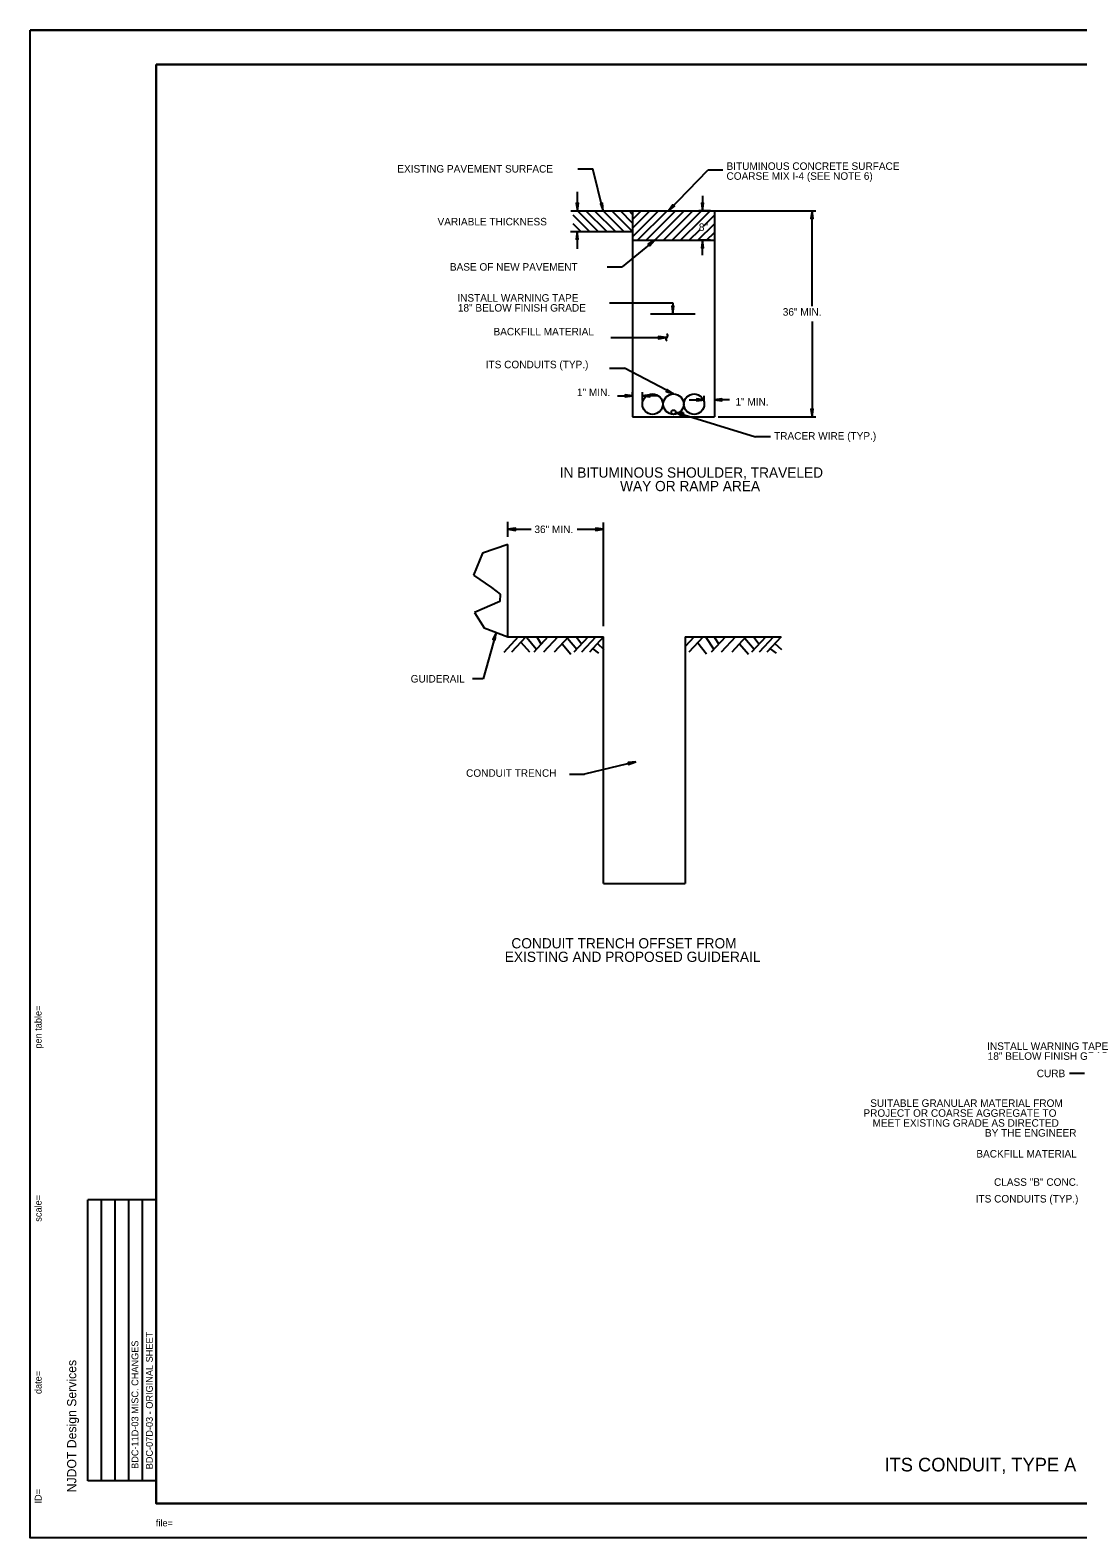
# Model space of a CAD drawing. Extents: x 507375 to 508423, y 495630 to 496290.
# Drawn here: x 507375 to 507834, y 495630 to 496290 of the extents above; entities that cross this region are included whole.
import ezdxf

# ---------------------------------------------------------------- set-up
doc = ezdxf.new("R2010")
doc.units = 0
doc.layers.add('1', color=7, linetype='Continuous')
doc.layers.add('41', color=7, linetype='Continuous')

msp = doc.modelspace()

# ---------------------------------------------------------------- linework, layer by layer
at = {"layer": '1'}
for p, q in [((508423.26, 496290.26), (507375.09, 496290.26)), ((507430.26, 496275.26), (507430.26, 495645.26)), ((508420.26, 496275.26), (507430.26, 496275.26)), ((507614.74, 496229.62), (507621.34, 496229.62)), ((507625.87, 496211.15), (507621.34, 496229.62)), ((507654.38, 496211.15), (507671.62, 496229.03)), ((507678.22, 496229.03), (507671.62, 496229.03)), ((507614.57, 496211.15), (507614.57, 496219.42)), ((507669.35, 496217.75), (507669.35, 496211.15)), ((507611.76, 496211.15), (507684.26, 496211.15)), ((507619.9, 496202.06), (507612.67, 496209.28)), ((507623.67, 496202.06), (507614.57, 496211.15)), ((507627.43, 496202.06), (507618.34, 496211.15)), ((507631.2, 496202.06), (507622.11, 496211.15)), ((507634.97, 496202.06), (507625.87, 496211.15)), ((507638.73, 496202.06), (507629.64, 496211.15)), ((507638.73, 496205.82), (507633.4, 496211.15)), ((507638.73, 496209.59), (507637.17, 496211.15)), ((507638.73, 496199.85), (507650.03, 496211.15)), ((507638.73, 496203.62), (507646.27, 496211.15)), ((507638.73, 496207.38), (507642.5, 496211.15)), ((507638.73, 496211.15), (507638.73, 496121.01)), ((507640.94, 496198.29), (507653.8, 496211.15)), ((507644.7, 496198.29), (507657.56, 496211.15)), ((507648.47, 496198.29), (507661.33, 496211.15)), ((507652.23, 496198.29), (507662.86, 496208.91)), ((507656, 496198.29), (507667.89, 496210.18)), ((507662.86, 496208.91), (507665.1, 496211.15)), ((507672.88, 496211.15), (507667.7, 496211.15)), ((507667.89, 496210.18), (507668.86, 496211.15)), ((507668.88, 496207.4), (507672.63, 496211.15)), ((507669.75, 496204.5), (507674.53, 496209.28)), ((507674.53, 496211.15), (507674.53, 496121.01)), ((507676.18, 496211.15), (507718.92, 496211.15)), ((507676.18, 496211.15), (507690, 496211.15)), ((507717.27, 496169.38), (507717.27, 496211.15)), ((507611.52, 496202.06), (507638.73, 496202.06)), ((507616.14, 496202.06), (507612.67, 496205.52)), ((507614.5, 496202.06), (507614.49, 496194.57)), ((507659.77, 496198.29), (507668.88, 496207.4)), ((507663.53, 496198.29), (507668.15, 496202.9)), ((507667.3, 496198.29), (507674.53, 496205.52)), ((507671.07, 496198.29), (507674.53, 496201.75)), ((507648.47, 496198.29), (507634.15, 496186.59)), ((507638.73, 496198.29), (507674.53, 496198.29)), ((507662.74, 496198.23), (507662.74, 496198.23)), ((507672.88, 496198.29), (507667.7, 496198.29)), ((507669.35, 496191.69), (507669.35, 496198.29)), ((507627.55, 496186.59), (507634.15, 496186.59)), ((507628.56, 496170.84), (507635.16, 496170.84)), ((507635.16, 496170.84), (507656.33, 496170.84)), ((507656.33, 496170.84), (507656.33, 496166.08)), ((507646.53, 496166.08), (507666.18, 496166.08)), ((507717.27, 496162.78), (507717.27, 496121.01)), ((507629.14, 496155.65), (507635.74, 496155.65)), ((507635.74, 496155.65), (507653.45, 496155.65)), ((507628.56, 496142.35), (507635.13, 496142.35)), ((507656.63, 496131.02), (507635.13, 496142.35)), ((507674.52, 496140.69), (507674.52, 496126.81)), ((507632.14, 496130.2), (507638.74, 496130.2)), ((507638.74, 496130.2), (507638.74, 496131.85)), ((507643, 496128.19), (507643, 496131.85)), ((507649.6, 496130.2), (507643, 496130.2)), ((507670.12, 496128.19), (507670.12, 496130.11)), ((507657.57, 496123), (507692.46, 496112.18)), ((507660.48, 496121.24), (507657.57, 496123)), ((507657.57, 496123), (507660.96, 496122.81)), ((507660.96, 496122.81), (507660.48, 496121.24)), ((507663.52, 496128.46), (507670.12, 496128.46)), ((507681.12, 496128.46), (507674.52, 496128.46)), ((507638.73, 496121.01), (507674.53, 496121.01)), ((507676.18, 496121.01), (507718.92, 496121.01)), ((507695.26, 496121.01), (507698.1, 496121.01)), ((507699.06, 496112.18), (507692.46, 496112.18)), ((507584.13, 496068.49), (507584.13, 496075.01)), ((507584.13, 496071.75), (507594.33, 496071.75)), ((507614.54, 496071.75), (507626.02, 496071.75)), ((507626.02, 496029.39), (507626.02, 496074.76)), ((507584.13, 496065.15), (507573.08, 496061.35)), ((507584.13, 496024.63), (507584.13, 496065.15)), ((507573.08, 496061.35), (507569.17, 496051.74)), ((507569.17, 496051.74), (507577, 496046.23)), ((507577, 496046.23), (507580.74, 496043.38)), ((507580.74, 496043.38), (507580.56, 496040.18)), ((507580.74, 496043.38), (507580.74, 496043.38)), ((507580.56, 496040.18), (507569.52, 496035.37)), ((507569.52, 496035.37), (507573.8, 496028.61)), ((507578.96, 496026.62), (507573.37, 496006.23)), ((507573.8, 496028.61), (507584.13, 496024.63)), ((507588.69, 496024.63), (507582.34, 496017.87)), ((507584.13, 496024.63), (507626.02, 496024.63)), ((507591.96, 496024.63), (507585.71, 496017.98)), ((507592.45, 496024.42), (507596.5, 496019.38)), ((507601.71, 496024.63), (507595.45, 496017.98)), ((507596.91, 496024.46), (507598.76, 496021.49)), ((507606.07, 496024.63), (507599.77, 496017.93)), ((507610.65, 496024.63), (507604.44, 496018.03)), ((507610.22, 496024.1), (507614.29, 496019.23)), ((507619.34, 496024.63), (507613.08, 496017.98)), ((507614.13, 496024.56), (507616.45, 496021.54)), ((507622.65, 496024.63), (507616.39, 496017.98)), ((507626.02, 496024.63), (507619.81, 496018.03)), ((507626.02, 495916.71), (507626.02, 496024.63)), ((507665.72, 496024.63), (507661.81, 496020.47)), ((507661.81, 496024.63), (507661.81, 495916.71)), ((507661.81, 496024.63), (507703.81, 496024.63)), ((507669.65, 496024.63), (507663.39, 496017.98)), ((507663.46, 496024.63), (507674.65, 496024.63)), ((507663.46, 496024.63), (507695.12, 496024.63)), ((507670.73, 496024.51), (507674.19, 496019.38)), ((507679.39, 496024.63), (507673.14, 496017.98)), ((507674.59, 496024.46), (507676.45, 496021.49)), ((507683.76, 496024.63), (507677.46, 496017.93)), ((507688.34, 496024.63), (507682.13, 496018.03)), ((507687.9, 496024.1), (507691.97, 496019.23)), ((507697.02, 496024.63), (507690.77, 496017.98)), ((507691.82, 496024.56), (507694.13, 496021.54)), ((507700.34, 496024.63), (507694.08, 496017.98)), ((507703.71, 496024.63), (507697.5, 496018.03)), ((507589.81, 496022.3), (507593.65, 496018.07)), ((507607.87, 496021.67), (507611.71, 496017.08)), ((507621.32, 496019.48), (507623.83, 496017.48)), ((507623.33, 496021.74), (507626.14, 496019.18)), ((507667.26, 496022.1), (507671.03, 496017.27)), ((507685.56, 496021.67), (507689.39, 496017.08)), ((507699, 496019.48), (507701.51, 496017.48)), ((507701.01, 496021.74), (507703.83, 496019.18)), ((507573.37, 496006.23), (507568.61, 496006.23)), ((507611.11, 495964.59), (507617.71, 495964.59)), ((507640.11, 495969.99), (507617.71, 495964.59)), ((507626.02, 495916.71), (507661.81, 495916.71)), ((507829.9, 495833.61), (507836.5, 495833.61)), ((507400.26, 495655.26), (507400.26, 495778.26)), ((507430.26, 495778.26), (507400.26, 495778.26)), ((507406.26, 495655.26), (507406.26, 495778.26)), ((507412.26, 495655.26), (507412.26, 495778.26)), ((507418.26, 495655.26), (507418.26, 495778.26)), ((507424.26, 495655.26), (507424.26, 495778.26)), ((507430.26, 495655.26), (507400.26, 495655.26)), ((507430.26, 495645.26), (508420.26, 495645.26)), ((508423.26, 495630.26), (507375.09, 495630.26))]:
    msp.add_line(p, q, dxfattribs=at)
for points in [[(507614.57, 496211.15), (507615.04, 496214.46), (507614.57, 496214.1), (507614.1, 496214.46)], [(507614.57, 496211.15), (507615.04, 496214.46), (507614.57, 496214.1), (507614.1, 496214.46)], [(507625.87, 496211.15), (507625.54, 496214.48), (507625.17, 496214.02), (507624.62, 496214.25)], [(507625.87, 496211.15), (507625.54, 496214.48), (507625.17, 496214.02), (507624.62, 496214.25)], [(507669.35, 496211.15), (507669.82, 496214.46), (507669.35, 496214.1), (507668.87, 496214.46)], [(507669.35, 496211.15), (507669.82, 496214.46), (507669.35, 496214.1), (507668.87, 496214.46)], [(507654.38, 496211.15), (507657.01, 496213.2), (507656.43, 496213.28), (507656.33, 496213.86)], [(507654.38, 496211.15), (507657.01, 496213.2), (507656.43, 496213.28), (507656.33, 496213.86)], [(507654.38, 496211.15), (507657.01, 496213.2), (507656.43, 496213.28), (507656.33, 496213.86)], [(507717.27, 496211.15), (507716.79, 496207.84), (507717.27, 496208.2), (507717.74, 496207.84)], [(507614.5, 496202.06), (507614.02, 496198.75), (507614.49, 496199.1), (507614.97, 496198.75)], [(507614.5, 496202.06), (507614.02, 496198.75), (507614.49, 496199.1), (507614.97, 496198.75)], [(507648.47, 496198.29), (507645.61, 496196.56), (507646.18, 496196.42), (507646.21, 496195.83)], [(507648.47, 496198.29), (507645.61, 496196.56), (507646.18, 496196.42), (507646.21, 496195.83)], [(507669.35, 496198.29), (507668.87, 496194.98), (507669.35, 496195.34), (507669.82, 496194.98)], [(507669.35, 496198.29), (507668.87, 496194.98), (507669.35, 496195.34), (507669.82, 496194.98)], [(507656.33, 496166.08), (507656.8, 496169.39), (507656.33, 496169.03), (507655.86, 496169.39)], [(507656.33, 496166.08), (507656.8, 496169.39), (507656.33, 496169.03), (507655.86, 496169.39)], [(507653.45, 496155.65), (507650.14, 496156.12), (507650.5, 496155.65), (507650.14, 496155.17)], [(507653.45, 496155.65), (507650.14, 496156.12), (507650.5, 496155.65), (507650.14, 496155.17)], [(507638.74, 496130.2), (507635.43, 496130.67), (507635.78, 496130.2), (507635.43, 496129.73)], [(507638.74, 496130.2), (507635.43, 496130.67), (507635.78, 496130.2), (507635.43, 496129.73)], [(507643, 496130.2), (507646.31, 496129.73), (507645.96, 496130.2), (507646.31, 496130.67)], [(507643, 496130.2), (507646.31, 496129.73), (507645.96, 496130.2), (507646.31, 496130.67)], [(507656.63, 496131.02), (507653.92, 496132.98), (507654.02, 496132.39), (507653.48, 496132.14)], [(507656.63, 496131.02), (507653.92, 496132.98), (507654.02, 496132.39), (507653.48, 496132.14)], [(507670.12, 496128.46), (507666.81, 496128.93), (507667.17, 496128.46), (507666.81, 496127.99)], [(507670.12, 496128.46), (507666.81, 496128.93), (507667.17, 496128.46), (507666.81, 496127.99)], [(507674.52, 496128.46), (507677.83, 496127.99), (507677.48, 496128.46), (507677.83, 496128.93)], [(507674.52, 496128.46), (507677.83, 496127.99), (507677.48, 496128.46), (507677.83, 496128.93)], [(507717.27, 496121.01), (507717.74, 496124.32), (507717.27, 496123.96), (507716.79, 496124.32)], [(507717.27, 496121.01), (507717.74, 496124.32), (507717.27, 496123.96), (507716.79, 496124.32)], [(507584.13, 496071.75), (507587.44, 496071.28), (507587.08, 496071.75), (507587.44, 496072.23)], [(507584.13, 496071.75), (507587.44, 496071.28), (507587.08, 496071.75), (507587.44, 496072.23)], [(507626.02, 496071.75), (507622.71, 496072.23), (507623.07, 496071.75), (507622.71, 496071.28)], [(507626.02, 496071.75), (507622.71, 496072.23), (507623.07, 496071.75), (507622.71, 496071.28)], [(507578.96, 496026.62), (507577.63, 496023.56), (507578.18, 496023.77), (507578.54, 496023.31)], [(507578.96, 496026.62), (507577.63, 496023.56), (507578.18, 496023.77), (507578.54, 496023.31)], [(507640.11, 495969.99), (507636.78, 495969.68), (507637.24, 495969.3), (507637.01, 495968.76)], [(507640.11, 495969.99), (507636.78, 495969.68), (507637.24, 495969.3), (507637.01, 495968.76)]]:
    msp.add_lwpolyline(points, close=True, dxfattribs=at)
for centre, radius in [((507647.48, 496126.54), 4.47), ((507656.63, 496126.54), 4.47), ((507665.65, 496126.54), 4.47), ((507656.63, 496123), 0.938)]:
    msp.add_circle(centre, radius, dxfattribs=at)
for centre, radius, start, end in [((507654.24, 496155), 0.936, 123.87567, 234.14149), ((507653.15, 496156.55), 0.959, 306.4613, 52.83048)]:
    msp.add_arc(centre, radius, start, end, dxfattribs=at)
at = {"layer": '41'}
for points in [[(507375.09, 496290.26), (508423.26, 496290.26), (508423.26, 495630.26), (507375.09, 495630.26)], [(507430.26, 496275.26), (508420.26, 496275.26), (508420.26, 495645.26), (507430.26, 495645.26)]]:
    msp.add_lwpolyline(points, close=True, dxfattribs=at)

# ---------------------------------------------------------------- texts
at = {"layer": '1'}
for s, height, p in [('EXISTING PAVEMENT SURFACE', 3.2867, (507535.77, 496227.91)), ('COARSE MIX I-4 (SEE NOTE 6)', 3.2867, (507679.84, 496224.75)), ('BITUMINOUS CONCRETE SURFACE', 3.2867, (507679.84, 496229.09)), ('VARIABLE THICKNESS', 3.2867, (507553.37, 496204.79)), ('8"', 3.287, (507667.72, 496202.39)), ('BASE OF NEW PAVEMENT', 3.2867, (507558.78, 496184.98)), ('INSTALL WARNING TAPE ', 3.2867, (507562.04, 496171.4)), ('18" BELOW FINISH GRADE', 3.2867, (507562.27, 496167.06)), ('36" MIN.', 3.287, (507704.46, 496165.27)), ('BACKFILL MATERIAL', 3.2867, (507577.86, 496156.64)), ('ITS CONDUITS (TYP.)', 3.2867, (507574.48, 496142.25)), ('1" MIN.', 3.287, (507614.39, 496130.1)), ('1" MIN.', 3.287, (507683.74, 496125.9)), ('TRACER WIRE (TYP.)', 3.2867, (507700.67, 496111)), ('IN BITUMINOUS SHOULDER, TRAVELED', 4.4818, (507606.85, 496094.36)), ('WAY OR RAMP AREA', 4.4818, (507633.26, 496088.44)), ('36" MIN.', 3.287, (507595.77, 496070.11)), ('GUIDERAIL', 3.287, (507541.6, 496004.67)), ('CONDUIT TRENCH', 3.2867, (507565.87, 495963.41)), ('CONDUIT TRENCH OFFSET FROM ', 4.4818, (507585.69, 495888.29)), ('EXISTING AND PROPOSED GUIDERAIL', 4.4818, (507582.79, 495882.37)), ('INSTALL WARNING TAPE ', 3.2867, (507793.92, 495843.85)), ('18" BELOW FINISH GRADE', 3.2867, (507794.15, 495839.51)), ('CURB', 3.287, (507815.62, 495831.91)), ('SUITABLE GRANULAR MATERIAL FROM', 3.2867, (507742.74, 495818.92)), ('PROJECT OR COARSE AGGREGATE TO', 3.2867, (507739.75, 495814.58)), ('MEET EXISTING GRADE AS DIRECTED', 3.2867, (507743.74, 495810.24)), ('BY THE ENGINEER', 3.2867, (507792.95, 495805.9)), ('BACKFILL MATERIAL', 3.2867, (507789.18, 495796.74)), ('CLASS "B" CONC.', 3.2867, (507796.9, 495784.36)), ('ITS CONDUITS (TYP.)', 3.2867, (507788.91, 495777.05)), ('ITS CONDUIT, TYPE A', 5.9758, (507749.01, 495659.32))]:
    msp.add_text(s, height=height, dxfattribs=at).set_placement(p)
for s, height, rotation, p in [('...................pentable..................', 0.0432, 90, (507380.09, 495868.32)), ('pen table=', 3, 90, (507380.09, 495844.42)), ('scale=', 3, 90, (507380.09, 495768.65)), ('......scale......', 0.0432, 90, (507380.09, 495783.32)), ('BDC-07D-03 - ORIGINAL SHEET', 3, 90, (507428.76, 495660.26)), ('BDC-11D-03 MISC. CHANGES', 3, 90, (507422.45, 495660.45)), ('.......time......', 0.0432, 90, (507380.09, 495706.32)), ('NJDOT Design Services', 4, 90, (507395.26, 495650.19)), ('date=', 3, 90, (507380.09, 495693.19)), ('............who............', 0.0432, 90, (507380.09, 495653.26)), ('ID=', 3, 90, (507380.09, 495645.28)), ('file=', 3, 360, (507430.1, 495635.26)), ('...................bob..................', 0.0432, 360, (507440.09, 495635.26))]:
    msp.add_text(s, height=height, rotation=rotation, dxfattribs=at).set_placement(p)

doc.saveas('drawing.dxf')
